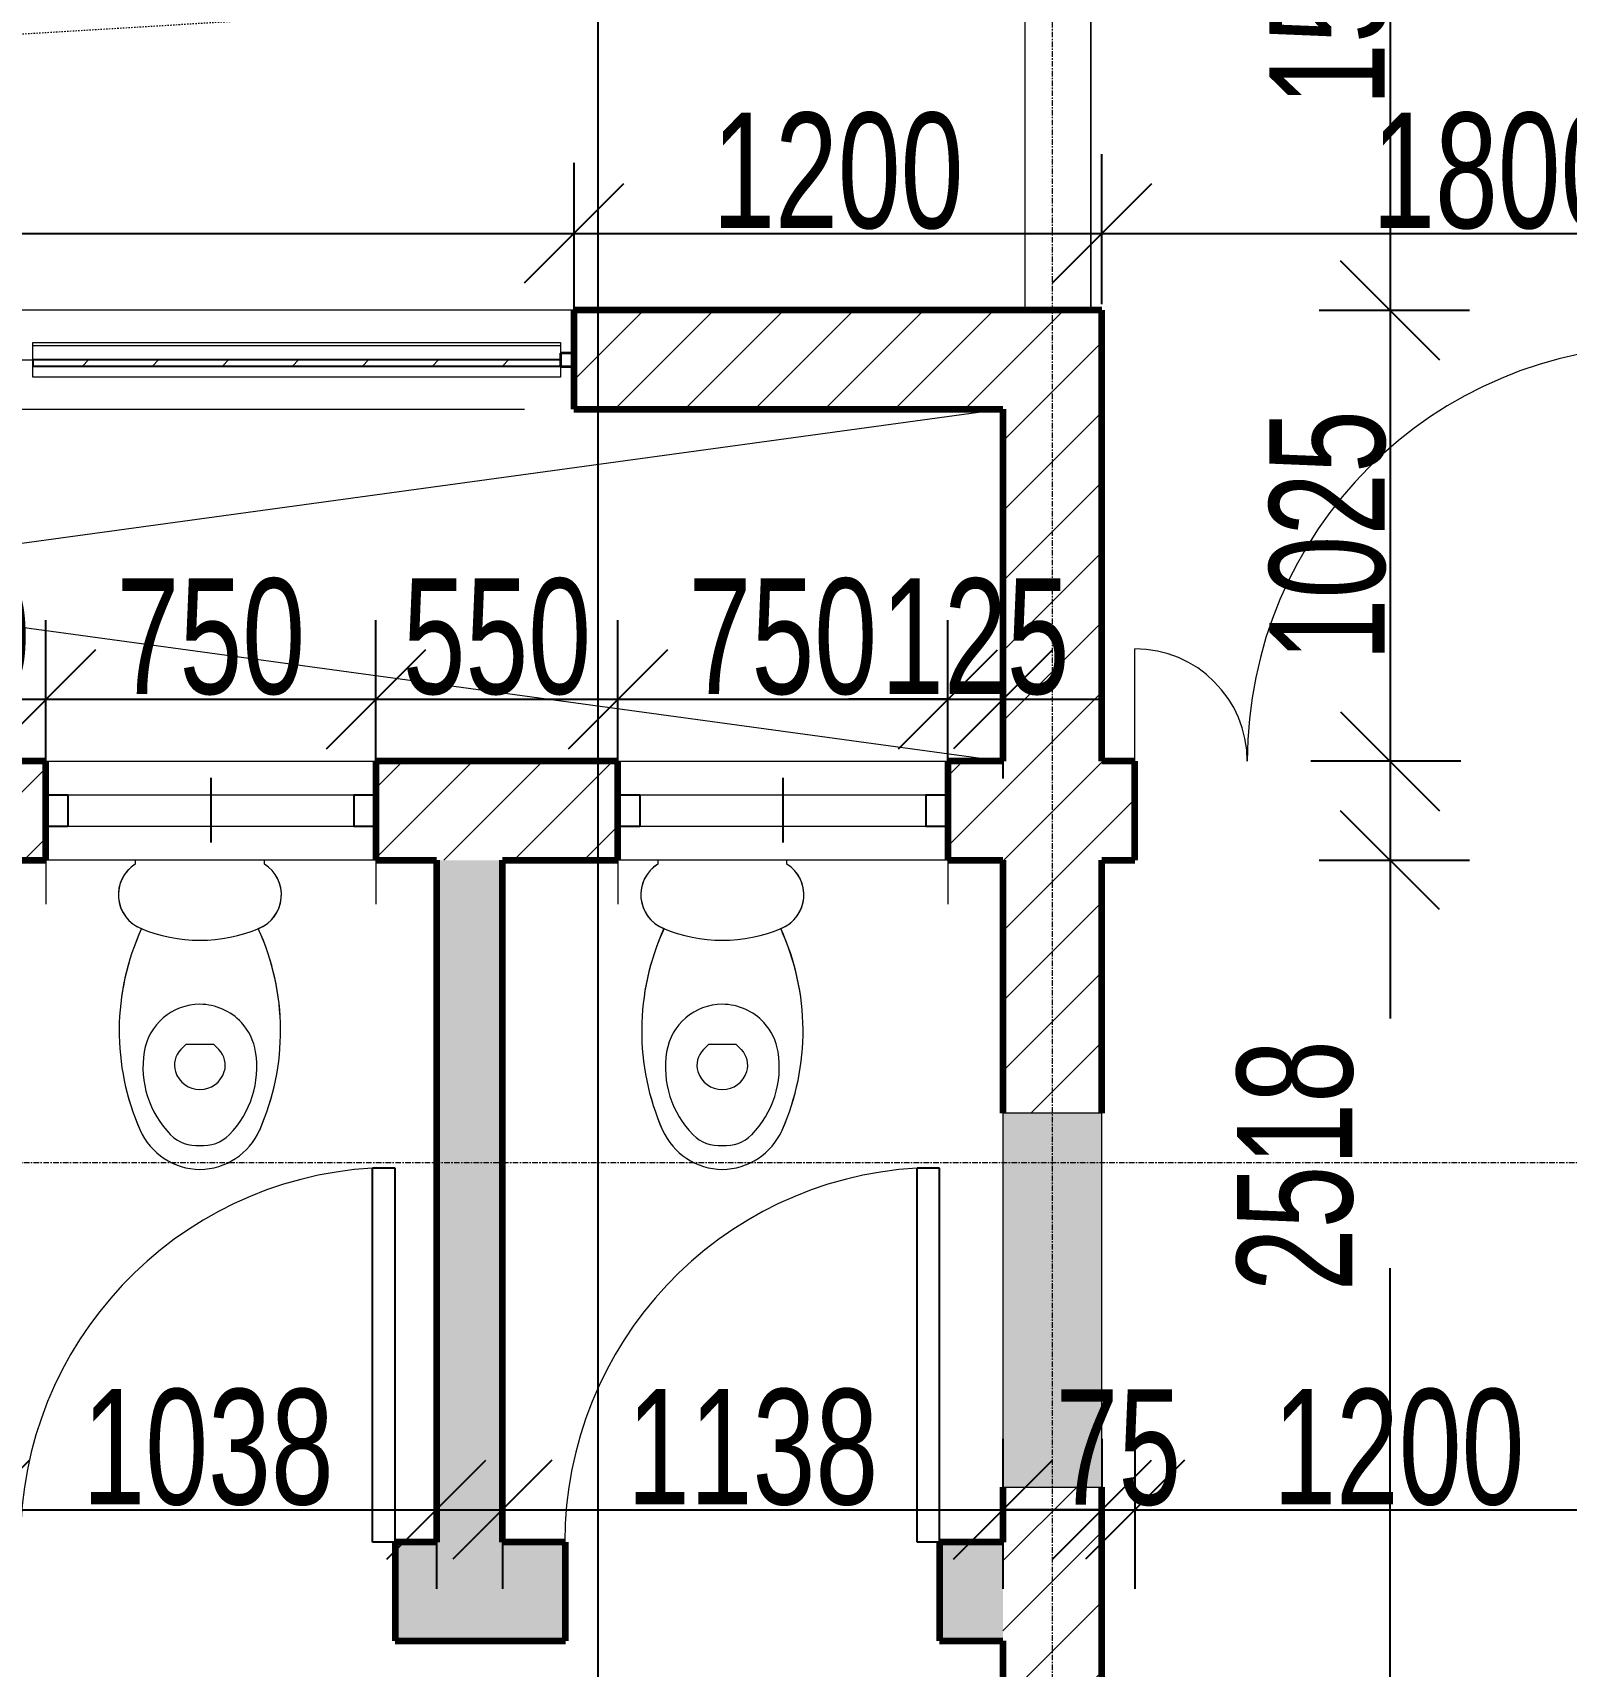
# Model space of a CAD drawing. Header units: millimetres. Extents: x -35190 to 411743, y -233114 to 23872.
# Drawn here: x 259071 to 262557, y 3698 to 7412 of the extents above; entities that cross this region are included whole.
import ezdxf

# ---------------------------------------------------------------- set-up
doc = ezdxf.new("R2010")
doc.units = ezdxf.units.MM
doc.linetypes.add('Dash', pattern=[6.35, 3.175, -3.175])
doc.linetypes.add('Grid Line', pattern=[22.225, 12.7, -3.175, 3.175, -3.175])
for name, color, linetype, lineweight in [('A-ANNO-DIMS', 211, 'Continuous', 9), ('A-DETL-GENF', 92, 'Continuous', 18), ('A-DETL-HDLN', 90, 'Dash', 18), ('A-DETL-THIN', 151, 'Continuous', 18), ('A-DOOR', 31, 'Continuous', 18), ('A-GLAZ', 151, 'Continuous', 18), ('A-GLAZ-CURT', 52, 'Continuous', 18), ('A-GLAZ-CWMG', 51, 'Continuous', 18), ('A-WALL', 113, 'Continuous', 18), ('A-WALL-PATT', 111, 'Continuous', 18), ('P-SANR-FIXT', 6, 'Continuous', 18), ('Q-CASE', 31, 'Continuous', 18), ('S-GRID', 1, 'Continuous', 9)]:
    doc.layers.add(name, color=color, linetype=linetype, lineweight=lineweight)
doc.styles.add('Arial_8', font='arial.ttf', dxfattribs={"width": 0.7, "height": 262.5})
doc.dimstyles.new('small_3_5mm', dxfattribs={"dimscale": 304.8, "dimtxt": 267.818092, "dimasz": 0.738189, "dimexe": 0.590551, "dimexo": 0.0625, "dimgap": 0.024606, "dimtad": 1, "dimdec": 0, "dimzin": 0, "dimdsep": 46, "dimtxsty": 'Arial_8', "dimblk1": 'OBLIQUE', "dimblk2": 'OBLIQUE', "dimsah": 1, "dimcen": 0.09, "dimdle": 0.590551, "dimazin": 0, "dimtfac": 1, "dimtdec": 4, "dimtix": 1, "dimtmove": 0, "dimatfit": 3, "dimfxl": 0.590551, "dimfxlon": 1, "dimtvp": 1, "dimtolj": 1, "dimtzin": 0, "dimarcsym": 2})
doc.dimstyles.new('small_3_5mm_1', dxfattribs={"dimscale": 304.8, "dimtxt": 267.818092, "dimasz": 0.738189, "dimexe": 0.590551, "dimexo": 0.0625, "dimgap": 0.024606, "dimtad": 1, "dimdec": 0, "dimzin": 0, "dimdsep": 46, "dimtxsty": 'Arial_8', "dimblk1": 'OBLIQUE', "dimblk2": 'OBLIQUE', "dimsah": 1, "dimcen": 0.09, "dimdle": 0.590551, "dimazin": 0, "dimtfac": 1, "dimtdec": 4, "dimtix": 1, "dimtmove": 1, "dimatfit": 3, "dimfxl": 0.590551, "dimfxlon": 1, "dimtvp": 1, "dimtolj": 1, "dimtzin": 0, "dimarcsym": 2})
pattern_1 = [(45, (247326.97, -1578.69), (-79.5495, 79.5495), [])]

# ---------------------------------------------------------------- blocks, each defined once
blk = doc.blocks.new('Double - Offset 1 - 1200 x 2100mm Sgl Swing-501791-SECOND FLOOR')
at = {"layer": 'A-DOOR'}
for p, q in [((834, 112.5), (834, 1057)), ((-366, 112.5), (-366, 368))]:
    blk.add_line(p, q, dxfattribs=at)
for centre, radius, start, end in [((834, 112.5), 944.5, 90, 180), ((-366, 112.5), 255.5, 360, 90)]:
    blk.add_arc(centre, radius, start, end, dxfattribs=at)
blk = doc.blocks.new('Sliding - 2L - SL750 X 900-440830-SECOND FLOOR')
at = {"layer": 'A-GLAZ'}
for p, q in [((-48.8, 112.5), (-48.8, 212.5)), ((701.2, 112.5), (701.2, 212.5)), ((651.2, 35), (1.2, 35)), ((1.2, -35), (651.2, -35)), ((-48.8, -112.5), (-48.8, -192.5)), ((701.2, -112.5), (701.2, -212.5))]:
    blk.add_line(p, q, dxfattribs=at)
at = {"layer": 'A-GLAZ', "lineweight": 25}
for p, q in [((326.2, -75), (326.2, 72.5)), ((1.2, 35), (-48.8, 35)), ((1.2, -35), (1.2, 35)), ((701.2, 35), (651.2, 35)), ((651.2, -35), (651.2, 35)), ((-48.8, -35), (1.2, -35)), ((651.2, -35), (701.2, -35))]:
    blk.add_line(p, q, dxfattribs=at)
blk = doc.blocks.new('M_Single-Flush - 850 x 2100mm-428653-SECOND FLOOR')
at = {"layer": 'A-DOOR', "lineweight": 25}
for p, q in [((374, 112.5), (374, 962.7)), ((425, 962.7), (374, 962.7)), ((425, 112.5), (425, 962.7)), ((425, 112.5), (374, 112.5))]:
    blk.add_line(p, q, dxfattribs=at)
at = {"layer": 'A-DOOR'}
blk.add_arc((425, 112.5), 851.7, 93.433, 180, dxfattribs=at)
blk = doc.blocks.new('WC Dis w Cistern _7_ - 540 x 360mm-515151-SECOND FLOOR')
at = {"layer": 'P-SANR-FIXT'}
for p, q in [((-146.9, 0), (-146.9, -8.9)), ((-146.9, 0), (-146.9, -8.9)), ((146.9, -8.9), (146.9, 0)), ((146.9, -8.9), (146.9, 0)), ((-43.1, -430.6), (-30.8, -418.2)), ((-30.8, -418.2), (30.8, -418.2)), ((30.8, -418.2), (43.1, -430.6))]:
    blk.add_line(p, q, dxfattribs=at)
for centre, radius, start, end in [((-102.8, -78.7), 82.5, 122.2745, 248.8192), ((-102.8, -78.7), 82.5, 122.2745, 246.8782), ((102.8, -78.7), 82.5, 291.1808, 57.7255), ((102.8, -78.7), 82.5, 293.1218, 57.7255), ((375, -388.2), 558.4, 155.3545, 203.7969), ((375, -388.2), 558.4, 155.3903, 203.7969), ((0, 162.1), 344.3, 246.8782, 293.1218), ((-375, -388.2), 558.4, 336.2031, 24.6455), ((-375, -388.2), 558.4, 336.2031, 24.6097), ((0, -455.9), 128.2, 89.9985, 170.9061), ((0, -455.9), 128.2, 42.4453, 90.0015), ((0, -455.9), 128.2, 9.0939, 42.4453), ((90.5, -470.4), 219.9, 170.9061, 224.3974), ((-7.8, -465.9), 50, 135, 197.1865), ((7.8, -465.9), 50, 342.8171, 45), ((-90.5, -470.4), 219.9, 315.6026, 9.0939), ((0, -463.5), 58.1, 197.1865, 342.8171), ((1.4, -553), 150, 203.7969, 269.4689), ((1.4, -553), 150, 203.7969, 269.4689), ((-8.3, -567.1), 81.6, 224.3974, 275.8355), ((-1.4, -553), 150, 270.5311, 336.2031), ((-1.4, -553), 150, 270.5311, 336.2031), ((8.3, -567.1), 81.6, 264.1645, 315.6026)]:
    blk.add_arc(centre, radius, start, end, dxfattribs=at)
blk = doc.blocks.new('Casework 2 - Casework 2-644764-SECOND FLOOR')
at = {"layer": 'Q-CASE'}
for p, q in [((13998.9, 10009.7), (13998.9, 8359.7)), ((14148.9, 8359.7), (14148.9, 9859.7))]:
    blk.add_line(p, q, dxfattribs=at)
blk = doc.blocks.new('grill panel - grill panel-704256-SECOND FLOOR')
at = {"layer": 'A-GLAZ-CURT'}
for p, q in [((600, 0.4), (600, -32.3)), ((-600, -32.3), (-600, -15)), ((-600, -39.4), (-600, -32.3)), ((600, -32.3), (-600, -32.3)), ((600, -32.3), (600, -39.4)), ((600, -39.4), (-600, -39.4))]:
    blk.add_line(p, q, dxfattribs=at)
blk = doc.blocks.new('grill panel - grill panel-V30-SECOND FLOOR')
at = {"layer": 'A-GLAZ-CURT'}
h = blk.add_hatch(dxfattribs=at)
h.set_pattern_fill('FP_16', color=256, style=0, pattern_type=2)
h.set_pattern_definition([(225, (12343.9, 8247.18), (79.5495, -79.5495), [])])
h.paths.add_polyline_path([(-600, 14.6), (-600, 0.4), (600, 0.4), (600, 14.6), (-534.3, 14.6)])
for p, q in [((-600, 15), (-600, 39.4)), ((-600, 39.4), (600, 39.4)), ((600, 39.4), (600, 14.6))]:
    blk.add_line(p, q, dxfattribs=at)
at = {"layer": 'A-GLAZ-CURT', "lineweight": 25}
for p, q in [((-600, 14.6), (-600, 0.4)), ((600, 14.6), (-600, 14.6)), ((-600, 0.4), (600, 0.4)), ((600, 0.4), (600, 14.6))]:
    blk.add_line(p, q, dxfattribs=at)
blk = doc.blocks.new('Rectangular Mullion - 30mm Square-695045-SECOND FLOOR')
at = {"layer": 'A-GLAZ-CWMG', "lineweight": 35}
for p, q in [((0, 15), (-30, 15)), ((-30, 15), (-30, -14.6)), ((0, -15), (0, 15)), ((-30, -15), (0, -15))]:
    blk.add_line(p, q, dxfattribs=at)
blk = doc.blocks.new('_Oblique')
at = {"color": 0, "linetype": 'ByBlock', "lineweight": -2}
blk.add_line((-0.5, -0.5), (0.5, 0.5), dxfattribs=at)
blk = doc.blocks.new('*D5176')
at = {"layer": 'A-ANNO-DIMS', "color": 0, "lineweight": -2, "transparency": 16777216}
for p, q in [((258950.9, 4215.2), (258950.9, 3874.2)), ((259988.4, 4215.2), (259988.4, 3874.2)), ((258770.9, 4054.2), (260168.4, 4054.2))]:
    blk.add_line(p, q, dxfattribs=at)
at = {"layer": 'Defpoints', "color": 0, "transparency": 16777216}
for p in [(258950.9, 4234.2), (259988.4, 4234.2), (259988.4, 4054.2)]:
    blk.add_point(p, dxfattribs=at)
at = {"layer": 'A-ANNO-DIMS', "color": 0, "lineweight": -2, "transparency": 16777216, "xscale": 224.9999999999999, "yscale": 224.9999999999999, "zscale": 224.9999999999999, "rotation": 180}
blk.add_blockref('_Oblique', (258950.9, 4054.2), dxfattribs=at)
at = {"layer": 'A-ANNO-DIMS', "color": 0, "lineweight": -2, "transparency": 16777216, "xscale": 224.9999999999999, "yscale": 224.9999999999999, "zscale": 224.9999999999999}
blk.add_blockref('_Oblique', (259988.4, 4054.2), dxfattribs=at)
at = {"layer": 'A-ANNO-DIMS', "color": 0, "transparency": 16777216, "insert": (259469.6, 4195.8), "char_height": 262.5, "width": 672.429, "attachment_point": 5, "style": 'Arial_8'}
blk.add_mtext('\\A1;1038', dxfattribs=at)
blk = doc.blocks.new('*D5177')
at = {"layer": 'A-ANNO-DIMS', "color": 0, "lineweight": -2, "transparency": 16777216}
for p, q in [((260138.4, 4215.2), (260138.4, 3874.2)), ((261275.9, 4215.2), (261275.9, 3874.2)), ((259958.4, 4054.2), (261455.9, 4054.2))]:
    blk.add_line(p, q, dxfattribs=at)
at = {"layer": 'Defpoints', "color": 0, "transparency": 16777216}
for p in [(260138.4, 4234.2), (261275.9, 4234.2), (261275.9, 4054.2)]:
    blk.add_point(p, dxfattribs=at)
at = {"layer": 'A-ANNO-DIMS', "color": 0, "lineweight": -2, "transparency": 16777216, "xscale": 224.9999999999999, "yscale": 224.9999999999999, "zscale": 224.9999999999999, "rotation": 180}
blk.add_blockref('_Oblique', (260138.4, 4054.2), dxfattribs=at)
at = {"layer": 'A-ANNO-DIMS', "color": 0, "lineweight": -2, "transparency": 16777216, "xscale": 224.9999999999999, "yscale": 224.9999999999999, "zscale": 224.9999999999999}
blk.add_blockref('_Oblique', (261275.9, 4054.2), dxfattribs=at)
at = {"layer": 'A-ANNO-DIMS', "color": 0, "transparency": 16777216, "insert": (260707.1, 4195.8), "char_height": 262.5, "width": 672.429, "attachment_point": 5, "style": 'Arial_8'}
blk.add_mtext('\\A1;1138', dxfattribs=at)
blk = doc.blocks.new('*D5178')
at = {"layer": 'A-ANNO-DIMS', "color": 0, "lineweight": -2, "transparency": 16777216}
for p, q in [((261500.9, 4215.2), (261500.9, 3874.2)), ((261575.9, 4215.2), (261575.9, 3874.2)), ((261500.9, 4054.2), (261275.9, 4054.2)), ((261500.9, 4054.2), (261575.9, 4054.2)), ((261575.9, 4054.2), (261800.9, 4054.2))]:
    blk.add_line(p, q, dxfattribs=at)
at = {"layer": 'Defpoints', "color": 0, "transparency": 16777216}
for p in [(261500.9, 4234.2), (261575.9, 4234.2), (261575.9, 4054.2)]:
    blk.add_point(p, dxfattribs=at)
at = {"layer": 'A-ANNO-DIMS', "color": 0, "lineweight": -2, "transparency": 16777216, "xscale": 224.9999999999999, "yscale": 224.9999999999999, "zscale": 224.9999999999999}
blk.add_blockref('_Oblique', (261500.9, 4054.2), dxfattribs=at)
at = {"layer": 'A-ANNO-DIMS', "color": 0, "lineweight": -2, "transparency": 16777216, "xscale": 224.9999999999999, "yscale": 224.9999999999999, "zscale": 224.9999999999999, "rotation": 180}
blk.add_blockref('_Oblique', (261575.9, 4054.2), dxfattribs=at)
at = {"layer": 'A-ANNO-DIMS', "color": 0, "transparency": 16777216, "insert": (261538.4, 4195.2), "char_height": 262.5, "width": 336.215, "attachment_point": 5, "style": 'Arial_8'}
blk.add_mtext('\\A1;75', dxfattribs=at)
blk = doc.blocks.new('*D5179')
at = {"layer": 'A-ANNO-DIMS', "color": 0, "lineweight": -2, "transparency": 16777216}
for p, q in [((261575.9, 4215.2), (261575.9, 3874.2)), ((262775.9, 4215.2), (262775.9, 3874.2)), ((261395.9, 4054.2), (262955.9, 4054.2))]:
    blk.add_line(p, q, dxfattribs=at)
at = {"layer": 'Defpoints', "color": 0, "transparency": 16777216}
for p in [(261575.9, 4234.2), (262775.9, 4234.2), (262775.9, 4054.2)]:
    blk.add_point(p, dxfattribs=at)
at = {"layer": 'A-ANNO-DIMS', "color": 0, "lineweight": -2, "transparency": 16777216, "xscale": 224.9999999999999, "yscale": 224.9999999999999, "zscale": 224.9999999999999, "rotation": 180}
blk.add_blockref('_Oblique', (261575.9, 4054.2), dxfattribs=at)
at = {"layer": 'A-ANNO-DIMS', "color": 0, "lineweight": -2, "transparency": 16777216, "xscale": 224.9999999999999, "yscale": 224.9999999999999, "zscale": 224.9999999999999}
blk.add_blockref('_Oblique', (262775.9, 4054.2), dxfattribs=at)
at = {"layer": 'A-ANNO-DIMS', "color": 0, "transparency": 16777216, "insert": (262175.9, 4195.7), "char_height": 262.5, "width": 672.429, "attachment_point": 5, "style": 'Arial_8'}
blk.add_mtext('\\A1;1200', dxfattribs=at)
blk = doc.blocks.new('*D5339')
at = {"layer": 'A-ANNO-DIMS', "color": 0, "lineweight": -2, "transparency": 16777216}
for p, q in [((258600.9, 5735.8), (258600.9, 6076.7)), ((259100.9, 5735.8), (259100.9, 6076.7)), ((258420.9, 5896.7), (259280.9, 5896.7))]:
    blk.add_line(p, q, dxfattribs=at)
at = {"layer": 'Defpoints', "color": 0, "transparency": 16777216}
for p in [(259100.9, 5896.7), (258600.9, 5716.7), (259100.9, 5716.7)]:
    blk.add_point(p, dxfattribs=at)
at = {"layer": 'A-ANNO-DIMS', "color": 0, "lineweight": -2, "transparency": 16777216, "xscale": 224.9999999999999, "yscale": 224.9999999999999, "zscale": 224.9999999999999, "rotation": 180}
blk.add_blockref('_Oblique', (258600.9, 5896.7), dxfattribs=at)
at = {"layer": 'A-ANNO-DIMS', "color": 0, "lineweight": -2, "transparency": 16777216, "xscale": 224.9999999999999, "yscale": 224.9999999999999, "zscale": 224.9999999999999}
blk.add_blockref('_Oblique', (259100.9, 5896.7), dxfattribs=at)
at = {"layer": 'A-ANNO-DIMS', "color": 0, "transparency": 16777216, "insert": (258850.9, 6038.3), "char_height": 262.5, "width": 504.322, "attachment_point": 5, "style": 'Arial_8'}
blk.add_mtext('\\A1;500', dxfattribs=at)
blk = doc.blocks.new('*D5340')
at = {"layer": 'A-ANNO-DIMS', "color": 0, "lineweight": -2, "transparency": 16777216}
for p, q in [((259100.9, 5735.8), (259100.9, 6076.7)), ((259850.9, 5735.8), (259850.9, 6076.7)), ((258920.9, 5896.7), (260030.9, 5896.7))]:
    blk.add_line(p, q, dxfattribs=at)
at = {"layer": 'Defpoints', "color": 0, "transparency": 16777216}
for p in [(259850.9, 5896.7), (259100.9, 5716.7), (259850.9, 5716.7)]:
    blk.add_point(p, dxfattribs=at)
at = {"layer": 'A-ANNO-DIMS', "color": 0, "lineweight": -2, "transparency": 16777216, "xscale": 224.9999999999999, "yscale": 224.9999999999999, "zscale": 224.9999999999999, "rotation": 180}
blk.add_blockref('_Oblique', (259100.9, 5896.7), dxfattribs=at)
at = {"layer": 'A-ANNO-DIMS', "color": 0, "lineweight": -2, "transparency": 16777216, "xscale": 224.9999999999999, "yscale": 224.9999999999999, "zscale": 224.9999999999999}
blk.add_blockref('_Oblique', (259850.9, 5896.7), dxfattribs=at)
at = {"layer": 'A-ANNO-DIMS', "color": 0, "transparency": 16777216, "insert": (259475.9, 6038.3), "char_height": 262.5, "width": 504.322, "attachment_point": 5, "style": 'Arial_8'}
blk.add_mtext('\\A1;750', dxfattribs=at)
blk = doc.blocks.new('*D5341')
at = {"layer": 'A-ANNO-DIMS', "color": 0, "lineweight": -2, "transparency": 16777216}
for p, q in [((259850.9, 5735.8), (259850.9, 6076.7)), ((260400.9, 5735.8), (260400.9, 6076.7)), ((259670.9, 5896.7), (260580.9, 5896.7))]:
    blk.add_line(p, q, dxfattribs=at)
at = {"layer": 'Defpoints', "color": 0, "transparency": 16777216}
for p in [(260400.9, 5896.7), (259850.9, 5716.7), (260400.9, 5716.7)]:
    blk.add_point(p, dxfattribs=at)
at = {"layer": 'A-ANNO-DIMS', "color": 0, "lineweight": -2, "transparency": 16777216, "xscale": 224.9999999999999, "yscale": 224.9999999999999, "zscale": 224.9999999999999, "rotation": 180}
blk.add_blockref('_Oblique', (259850.9, 5896.7), dxfattribs=at)
at = {"layer": 'A-ANNO-DIMS', "color": 0, "lineweight": -2, "transparency": 16777216, "xscale": 224.9999999999999, "yscale": 224.9999999999999, "zscale": 224.9999999999999}
blk.add_blockref('_Oblique', (260400.9, 5896.7), dxfattribs=at)
at = {"layer": 'A-ANNO-DIMS', "color": 0, "transparency": 16777216, "insert": (260125.9, 6038.3), "char_height": 262.5, "width": 504.322, "attachment_point": 5, "style": 'Arial_8'}
blk.add_mtext('\\A1;550', dxfattribs=at)
blk = doc.blocks.new('*D5342')
at = {"layer": 'A-ANNO-DIMS', "color": 0, "lineweight": -2, "transparency": 16777216}
for p, q in [((260400.9, 5735.8), (260400.9, 6076.7)), ((261150.9, 5735.8), (261150.9, 6076.7)), ((260220.9, 5896.7), (261330.9, 5896.7))]:
    blk.add_line(p, q, dxfattribs=at)
at = {"layer": 'Defpoints', "color": 0, "transparency": 16777216}
for p in [(261150.9, 5896.7), (260400.9, 5716.7), (261150.9, 5716.7)]:
    blk.add_point(p, dxfattribs=at)
at = {"layer": 'A-ANNO-DIMS', "color": 0, "lineweight": -2, "transparency": 16777216, "xscale": 224.9999999999999, "yscale": 224.9999999999999, "zscale": 224.9999999999999, "rotation": 180}
blk.add_blockref('_Oblique', (260400.9, 5896.7), dxfattribs=at)
at = {"layer": 'A-ANNO-DIMS', "color": 0, "lineweight": -2, "transparency": 16777216, "xscale": 224.9999999999999, "yscale": 224.9999999999999, "zscale": 224.9999999999999}
blk.add_blockref('_Oblique', (261150.9, 5896.7), dxfattribs=at)
at = {"layer": 'A-ANNO-DIMS', "color": 0, "transparency": 16777216, "insert": (260775.9, 6038.3), "char_height": 262.5, "width": 504.322, "attachment_point": 5, "style": 'Arial_8'}
blk.add_mtext('\\A1;750', dxfattribs=at)
blk = doc.blocks.new('*D5343')
at = {"layer": 'A-ANNO-DIMS', "color": 0, "lineweight": -2, "transparency": 16777216}
for p, q in [((261150.9, 5735.8), (261150.9, 6076.7)), ((261275.9, 6057.7), (261275.9, 5716.7)), ((261150.9, 5896.7), (260925.9, 5896.7)), ((261150.9, 5896.7), (261275.9, 5896.7)), ((261275.9, 5896.7), (261500.9, 5896.7))]:
    blk.add_line(p, q, dxfattribs=at)
at = {"layer": 'Defpoints', "color": 0, "transparency": 16777216}
for p in [(261275.9, 6076.7), (261275.9, 5896.7), (261150.9, 5716.7)]:
    blk.add_point(p, dxfattribs=at)
at = {"layer": 'A-ANNO-DIMS', "color": 0, "lineweight": -2, "transparency": 16777216, "xscale": 224.9999999999999, "yscale": 224.9999999999999, "zscale": 224.9999999999999}
blk.add_blockref('_Oblique', (261150.9, 5896.7), dxfattribs=at)
at = {"layer": 'A-ANNO-DIMS', "color": 0, "lineweight": -2, "transparency": 16777216, "xscale": 224.9999999999999, "yscale": 224.9999999999999, "zscale": 224.9999999999999, "rotation": 180}
blk.add_blockref('_Oblique', (261275.9, 5896.7), dxfattribs=at)
at = {"layer": 'A-ANNO-DIMS', "color": 0, "transparency": 16777216, "insert": (261213.4, 6038.3), "char_height": 262.5, "width": 504.322, "attachment_point": 5, "style": 'Arial_8'}
blk.add_mtext('\\A1;125', dxfattribs=at)
blk = doc.blocks.new('*D5367')
at = {"layer": 'A-ANNO-DIMS', "color": 0, "lineweight": -2, "transparency": 16777216}
for p, q in [((262156.2, 5711), (262156.2, 5170.8)), ((261995.2, 5531), (262336.2, 5531)), ((262156.2, 2833), (262156.2, 4603.6)), ((261995.2, 3013), (262336.2, 3013))]:
    blk.add_line(p, q, dxfattribs=at)
at = {"layer": 'Defpoints', "color": 0, "transparency": 16777216}
for p in [(261976.2, 5531), (262156.2, 5531), (261976.2, 3013)]:
    blk.add_point(p, dxfattribs=at)
at = {"layer": 'A-ANNO-DIMS', "color": 0, "lineweight": -2, "transparency": 16777216, "xscale": 224.9999999999999, "yscale": 224.9999999999999, "zscale": 224.9999999999999}
for p, rotation in [((262156.2, 5531), 90), ((262156.2, 3013), 270)]:
    blk.add_blockref('_Oblique', p, dxfattribs=dict(at, rotation=rotation))
at = {"layer": 'A-ANNO-DIMS', "color": 0, "transparency": 16777216, "insert": (261807.9, 4551), "char_height": 262.5, "width": 672.429, "attachment_point": 1, "rotation": 90, "line_spacing_factor": 0.941778, "style": 'Arial_8'}
blk.add_mtext('\\A1;2518', dxfattribs=at)
blk = doc.blocks.new('*D5368')
at = {"layer": 'A-ANNO-DIMS', "color": 0, "lineweight": -2, "transparency": 16777216}
for p, q in [((262156.2, 8461), (262156.2, 6601)), ((262317.1, 8281), (261976.2, 8281)), ((261995.2, 6781), (262336.2, 6781))]:
    blk.add_line(p, q, dxfattribs=at)
at = {"layer": 'Defpoints', "color": 0, "transparency": 16777216}
for p in [(262336.2, 8281), (261976.2, 6781), (262156.2, 6781)]:
    blk.add_point(p, dxfattribs=at)
at = {"layer": 'A-ANNO-DIMS', "color": 0, "lineweight": -2, "transparency": 16777216, "xscale": 224.9999999999999, "yscale": 224.9999999999999, "zscale": 224.9999999999999}
for p, rotation in [((262156.2, 8281), 90), ((262156.2, 6781), 270)]:
    blk.add_blockref('_Oblique', p, dxfattribs=dict(at, rotation=rotation))
at = {"layer": 'A-ANNO-DIMS', "color": 0, "transparency": 16777216, "insert": (262014.7, 7531), "char_height": 262.5, "width": 672.429, "attachment_point": 5, "rotation": 90, "style": 'Arial_8'}
blk.add_mtext('\\A1;1500', dxfattribs=at)
blk = doc.blocks.new('*D5369')
at = {"layer": 'A-ANNO-DIMS', "color": 0, "lineweight": -2, "transparency": 16777216}
for p, q in [((262156.2, 6961), (262156.2, 5576)), ((261995.2, 6781), (262336.2, 6781)), ((262317.1, 5756), (261976.2, 5756))]:
    blk.add_line(p, q, dxfattribs=at)
at = {"layer": 'Defpoints', "color": 0, "transparency": 16777216}
for p in [(261976.2, 6781), (262156.2, 5756), (262336.2, 5756)]:
    blk.add_point(p, dxfattribs=at)
at = {"layer": 'A-ANNO-DIMS', "color": 0, "lineweight": -2, "transparency": 16777216, "xscale": 224.9999999999999, "yscale": 224.9999999999999, "zscale": 224.9999999999999}
for p, rotation in [((262156.2, 6781), 90), ((262156.2, 5756), 270)]:
    blk.add_blockref('_Oblique', p, dxfattribs=dict(at, rotation=rotation))
at = {"layer": 'A-ANNO-DIMS', "color": 0, "transparency": 16777216, "insert": (262014.7, 6268.5), "char_height": 262.5, "width": 672.429, "attachment_point": 5, "rotation": 90, "style": 'Arial_8'}
blk.add_mtext('\\A1;1025', dxfattribs=at)
blk = doc.blocks.new('*D5589')
at = {"layer": 'A-ANNO-DIMS', "color": 0, "lineweight": -2, "transparency": 16777216}
for p, q in [((256400.9, 7116.5), (256400.9, 6775.6)), ((260300.9, 7116.5), (260300.9, 6775.6)), ((256220.9, 6955.6), (260480.9, 6955.6))]:
    blk.add_line(p, q, dxfattribs=at)
at = {"layer": 'Defpoints', "color": 0, "transparency": 16777216}
for p in [(256400.9, 7135.6), (260300.9, 7135.6), (260300.9, 6955.6)]:
    blk.add_point(p, dxfattribs=at)
at = {"layer": 'A-ANNO-DIMS', "color": 0, "lineweight": -2, "transparency": 16777216, "xscale": 224.9999999999999, "yscale": 224.9999999999999, "zscale": 224.9999999999999, "rotation": 180}
blk.add_blockref('_Oblique', (256400.9, 6955.6), dxfattribs=at)
at = {"layer": 'A-ANNO-DIMS', "color": 0, "lineweight": -2, "transparency": 16777216, "xscale": 224.9999999999999, "yscale": 224.9999999999999, "zscale": 224.9999999999999}
blk.add_blockref('_Oblique', (260300.9, 6955.6), dxfattribs=at)
at = {"layer": 'A-ANNO-DIMS', "color": 0, "transparency": 16777216, "insert": (258350.9, 7097.2), "char_height": 262.5, "width": 672.429, "attachment_point": 5, "style": 'Arial_8'}
blk.add_mtext('\\A1;3900', dxfattribs=at)
blk = doc.blocks.new('*D5590')
at = {"layer": 'A-ANNO-DIMS', "color": 0, "lineweight": -2, "transparency": 16777216}
for p, q in [((261500.9, 6794.6), (261500.9, 7135.6)), ((260300.9, 7116.5), (260300.9, 6775.6)), ((260120.9, 6955.6), (261680.9, 6955.6))]:
    blk.add_line(p, q, dxfattribs=at)
at = {"layer": 'Defpoints', "color": 0, "transparency": 16777216}
for p in [(260300.9, 7135.6), (261500.9, 6955.6), (261500.9, 6775.6)]:
    blk.add_point(p, dxfattribs=at)
at = {"layer": 'A-ANNO-DIMS', "color": 0, "lineweight": -2, "transparency": 16777216, "xscale": 224.9999999999999, "yscale": 224.9999999999999, "zscale": 224.9999999999999, "rotation": 180}
blk.add_blockref('_Oblique', (260300.9, 6955.6), dxfattribs=at)
at = {"layer": 'A-ANNO-DIMS', "color": 0, "lineweight": -2, "transparency": 16777216, "xscale": 224.9999999999999, "yscale": 224.9999999999999, "zscale": 224.9999999999999}
blk.add_blockref('_Oblique', (261500.9, 6955.6), dxfattribs=at)
at = {"layer": 'A-ANNO-DIMS', "color": 0, "transparency": 16777216, "insert": (260900.9, 7097.1), "char_height": 262.5, "width": 672.429, "attachment_point": 5, "style": 'Arial_8'}
blk.add_mtext('\\A1;1200', dxfattribs=at)
blk = doc.blocks.new('*D5591')
at = {"layer": 'A-ANNO-DIMS', "color": 0, "lineweight": -2, "transparency": 16777216}
for p, q in [((261500.9, 6794.6), (261500.9, 7135.6)), ((263300.9, 6794.6), (263300.9, 7135.6)), ((261320.9, 6955.6), (263480.9, 6955.6))]:
    blk.add_line(p, q, dxfattribs=at)
at = {"layer": 'Defpoints', "color": 0, "transparency": 16777216}
for p in [(263300.9, 6955.6), (261500.9, 6775.6), (263300.9, 6775.6)]:
    blk.add_point(p, dxfattribs=at)
at = {"layer": 'A-ANNO-DIMS', "color": 0, "lineweight": -2, "transparency": 16777216, "xscale": 224.9999999999999, "yscale": 224.9999999999999, "zscale": 224.9999999999999, "rotation": 180}
blk.add_blockref('_Oblique', (261500.9, 6955.6), dxfattribs=at)
at = {"layer": 'A-ANNO-DIMS', "color": 0, "lineweight": -2, "transparency": 16777216, "xscale": 224.9999999999999, "yscale": 224.9999999999999, "zscale": 224.9999999999999}
blk.add_blockref('_Oblique', (263300.9, 6955.6), dxfattribs=at)
at = {"layer": 'A-ANNO-DIMS', "color": 0, "transparency": 16777216, "insert": (262400.9, 7097.1), "char_height": 262.5, "width": 672.429, "attachment_point": 5, "style": 'Arial_8'}
blk.add_mtext('\\A1;1800', dxfattribs=at)

msp = doc.modelspace()

# ---------------------------------------------------------------- hatches: boundary and pattern name
at = {"layer": 'A-DETL-GENF'}
h = msp.add_hatch(color=1, dxfattribs=at)
h.paths.add_polyline_path([(289253.2, -10444), (289675.9, -10444), (289675.9, -10219), (288775.9, -10219), (288775.9, -10444)])
h.paths.add_polyline_path([(236385.9, -10444), (236500.9, -10444), (236500.9, -10219), (235600.9, -10219), (235600.9, -10444), (235804.9, -10444)])
h.paths.add_polyline_path([(288450.7, -1794), (288450.7, -1569), (287250.7, -1569), (287250.7, -1794), (288091.2, -1794)])
h.paths.add_polyline_path([(238025.9, -1794), (238025.9, -1569), (236825.9, -1569), (236825.9, -1794), (236966.8, -1794)])
h.paths.add_polyline_path([(261275.9, 4106), (261500.9, 4106), (261500.9, 4956), (261275.9, 4956)])
at = {"layer": 'A-WALL-PATT'}
h = msp.add_hatch(dxfattribs=at)
h.set_pattern_fill('FP_1', color=256, style=0, pattern_type=2)
h.set_pattern_definition(pattern_1)
h.paths.add_polyline_path([(261275.9, 6556), (261275.9, 6781), (260300.9, 6781), (260300.9, 6556)])
h = msp.add_hatch(dxfattribs=at)
h.set_pattern_fill('FP_1', color=256, style=0, pattern_type=2)
h.set_pattern_definition(pattern_1)
h.paths.add_polyline_path([(261500.9, 5756), (261500.9, 6781), (261275.9, 6781), (261275.9, 5756), (261388.4, 5756)])
h = msp.add_hatch(dxfattribs=at)
h.set_pattern_fill('FP_1', color=256, style=0, pattern_type=2)
h.set_pattern_definition(pattern_1)
h.paths.add_polyline_path([(258600.9, 5531), (259100.9, 5531), (259100.9, 5756), (258600.9, 5756)])
h.paths.add_polyline_path([(257725.9, 5531), (257850.9, 5531), (257850.9, 5756), (257450.9, 5756), (257450.9, 5531), (257575.9, 5531)])
h.paths.add_polyline_path([(255200.9, 5531), (255550.9, 5531), (255550.9, 5756), (255200.9, 5756)])
h.paths.add_polyline_path([(256700.9, 5531), (256700.9, 5756), (256300.9, 5756), (256300.9, 5531), (256575.9, 5531)])
h.paths.add_polyline_path([(259988.4, 5531), (260400.9, 5531), (260400.9, 5756), (259850.9, 5756), (259850.9, 5531)])
h.paths.add_polyline_path([(261150.9, 5531), (261388.4, 5531), (261388.4, 5756), (261150.9, 5756)])
h = msp.add_hatch(dxfattribs=at)
h.set_pattern_fill('FP_1', color=256, style=0, pattern_type=2)
h.set_pattern_definition(pattern_1)
h.paths.add_polyline_path([(262775.9, 5531), (263650.9, 5531), (263650.9, 5756), (262775.9, 5756)])
h.paths.add_polyline_path([(264525.9, 5531), (264800.9, 5531), (264800.9, 5756), (264400.9, 5756), (264400.9, 5531)])
h.paths.add_polyline_path([(261388.4, 5531), (261575.9, 5531), (261575.9, 5756), (261388.4, 5756)])
h.paths.add_polyline_path([(265825.9, 5531), (265950.9, 5531), (265950.9, 5756), (265550.9, 5756), (265550.9, 5531), (265675.9, 5531)])
h.paths.add_polyline_path([(266825.9, 5531), (267231.9, 5531), (267231.9, 5756), (266700.9, 5756), (266700.9, 5531)])
h.paths.add_polyline_path([(267981.9, 5531), (268519.9, 5531), (268519.9, 5756), (267981.9, 5756)])
h.paths.add_polyline_path([(269375.9, 5531), (269375.9, 5756), (269269.9, 5756), (269269.9, 5531)])
msp.add_hatch(color=1, dxfattribs=at).paths.add_polyline_path([(260138.4, 3981), (260138.4, 5531), (259988.4, 5531), (259988.4, 3981)])
h = msp.add_hatch(dxfattribs=at)
h.set_pattern_fill('FP_1', color=256, style=0, pattern_type=2)
h.set_pattern_definition(pattern_1)
h.paths.add_polyline_path([(261277.6, -1569), (261500.9, -1569), (261500.9, -1568), (261275.9, -1568)])
h.paths.add_polyline_path([(261500.9, 1631), (261500.9, 2113), (261275.9, 2113), (261275.9, 1631)])
h.paths.add_polyline_path([(261500.9, 3013), (261500.9, 4106), (261275.9, 4106), (261275.9, 3013)])
h.paths.add_polyline_path([(261500.9, 4956), (261500.9, 5531), (261275.9, 5531), (261275.9, 4956), (261417.4, 4956)])
h = msp.add_hatch(color=1, dxfattribs=at)
h.paths.add_polyline_path([(255500.9, 3756), (255500.9, 3981), (255425.9, 3981), (255425.9, 3756)])
h.paths.add_polyline_path([(256350.9, 3756), (256650.9, 3756), (256650.9, 3981), (256350.9, 3981)])
h.paths.add_polyline_path([(257500.9, 3756), (257800.9, 3756), (257800.9, 3981), (257500.9, 3981)])
h.paths.add_polyline_path([(258650.9, 3756), (259044.6, 3756), (259044.6, 3981), (258650.9, 3981)])
h.paths.add_polyline_path([(259894.6, 3756), (260282.1, 3756), (260282.1, 3981), (259894.6, 3981)])
h.paths.add_polyline_path([(261275.9, 3756), (261275.9, 3981), (261132.1, 3981), (261132.1, 3756)])

# ---------------------------------------------------------------- linework, layer by layer
msp.add_line((260355.5, 23872.4), (260355.5, -29344))
at = {"layer": 'A-DETL-HDLN'}
msp.add_line((248550.9, 6781), (261475.9, 7554.8), dxfattribs=at)
at = {"layer": 'A-DETL-THIN'}
for p, q in [((261475.9, 8281), (261475.9, 6781)), ((261475.9, 6781), (247050.9, 6781)), ((256400.9, 6668.5), (260188.4, 6668.5)), ((255425.9, 6556), (261275.9, 5756)), ((261275.9, 6556), (255425.9, 5756)), ((256400.9, 6556), (260188.4, 6556)), ((261500.9, 4956), (261275.9, 4956)), ((261275.9, 4956), (261275.9, 4106)), ((261500.9, 4106), (261500.9, 4956)), ((261275.9, 4106), (261500.9, 4106))]:
    msp.add_line(p, q, dxfattribs=at)
at = {"layer": 'A-WALL', "lineweight": 140}
for p, q in [((261500.9, 6781), (260300.9, 6781)), ((260300.9, 6781), (260300.9, 6556)), ((261500.9, 5756), (261500.9, 6781)), ((260300.9, 6556), (261275.9, 6556)), ((261275.9, 6556), (261275.9, 5756)), ((259100.9, 5756), (258600.9, 5756)), ((259100.9, 5531), (259100.9, 5756)), ((260400.9, 5756), (259850.9, 5756)), ((259850.9, 5756), (259850.9, 5531)), ((260400.9, 5531), (260400.9, 5756)), ((261275.9, 5756), (261150.9, 5756)), ((261150.9, 5756), (261150.9, 5531)), ((261575.9, 5756), (261500.9, 5756)), ((261575.9, 5531), (261575.9, 5756)), ((258950.9, 5531), (259100.9, 5531)), ((259850.9, 5531), (259988.4, 5531)), ((260138.4, 5531), (260400.9, 5531)), ((261150.9, 5531), (261275.9, 5531)), ((261275.9, 5531), (261275.9, 4956)), ((261500.9, 4956), (261500.9, 5531)), ((261500.9, 5531), (261575.9, 5531)), ((261275.9, 4106), (261275.9, 3981)), ((261500.9, 3013), (261500.9, 4106)), ((259988.4, 3981), (259894.6, 3981)), ((259894.6, 3981), (259894.6, 3756)), ((260282.1, 3981), (260138.4, 3981)), ((260282.1, 3756), (260282.1, 3981)), ((261275.9, 3981), (261132.1, 3981)), ((261132.1, 3981), (261132.1, 3756)), ((259894.6, 3756), (260282.1, 3756)), ((261132.1, 3756), (261275.9, 3756)), ((261275.9, 3756), (261275.9, 3013))]:
    msp.add_line(p, q, dxfattribs=at)
at = {"layer": 'A-WALL'}
for p, q in [((259100.9, 5756), (259850.9, 5756)), ((260400.9, 5756), (261150.9, 5756)), ((259850.9, 5531), (259100.9, 5531)), ((261150.9, 5531), (260400.9, 5531))]:
    msp.add_line(p, q, dxfattribs=at)
at = {"layer": 'A-WALL', "color": 250, "lineweight": 140}
for p, q in [((259988.4, 5531), (259988.4, 3981)), ((260138.4, 3981), (260138.4, 5531))]:
    msp.add_line(p, q, dxfattribs=at)
at = {"layer": 'S-GRID', "linetype": 'Grid Line'}
for p, q in [((261388.4, -24980.3), (261388.4, 17292.4)), ((231291.7, 4843.5), (294398.4, 4843.5))]:
    msp.add_line(p, q, dxfattribs=at)

# ---------------------------------------------------------------- block references
at = {"layer": 'A-DOOR'}
for name, p in [('Double - Offset 1 - 1200 x 2100mm Sgl Swing-501791-SECOND FLOOR', (261941.9, 5643.5)), ('M_Single-Flush - 850 x 2100mm-428653-SECOND FLOOR', (259469.6, 3868.5)), ('M_Single-Flush - 850 x 2100mm-428653-SECOND FLOOR', (260707.1, 3868.5))]:
    msp.add_blockref(name, p, dxfattribs=at)
at = {"layer": 'A-GLAZ', "rotation": 180}
for p in [(259802.1, 5643.5), (261102.1, 5643.5)]:
    msp.add_blockref('Sliding - 2L - SL750 X 900-440830-SECOND FLOOR', p, dxfattribs=at)
at = {"layer": 'A-GLAZ-CURT', "rotation": 180}
for name in ['grill panel - grill panel-704256-SECOND FLOOR', 'grill panel - grill panel-V30-SECOND FLOOR']:
    msp.add_blockref(name, (259670.9, 6668.5), dxfattribs=at)
at = {"layer": 'A-GLAZ-CWMG'}
msp.add_blockref('Rectangular Mullion - 30mm Square-695045-SECOND FLOOR', (260300.9, 6668.5), dxfattribs=at)
at = {"layer": 'P-SANR-FIXT'}
for p in [(259450.9, 5531), (260638.4, 5531)]:
    msp.add_blockref('WC Dis w Cistern _7_ - 540 x 360mm-515151-SECOND FLOOR', p, dxfattribs=at)
at = {"layer": 'Q-CASE'}
msp.add_blockref('Casework 2 - Casework 2-644764-SECOND FLOOR', (247327, -1578.7), dxfattribs=at)

# ---------------------------------------------------------------- dimensions: what is measured, and where the dimension line sits
at = {"layer": 'A-ANNO-DIMS'}
for base, p1, p2, override, picture, middle in [((262156.2, 6781), (262336.2, 8281), (261976.2, 6781), {"dimpost": '<>', "dimfxl": 1542.595216}, '*D5368', (262014.7, 7531)), ((262156.2, 5756), (261976.2, 6781), (262336.2, 5756), {"dimpost": '<>', "dimfxl": 1086.381609}, '*D5369', (262014.7, 6268.5))]:
    dim = msp.add_linear_dim(base=base, p1=p1, p2=p2, angle=90, dimstyle='small_3_5mm', override=override, dxfattribs=at)
    dim.commit()
    dim.dimension.update_dxf_attribs({"geometry": picture, "text_midpoint": middle})
for base, p1, p2, override, picture, middle in [((260300.9, 6955.6), (256400.9, 7135.6), (260300.9, 7135.6), {"dimpost": '<>', "dimfxl": 3900}, '*D5589', (258350.9, 7097.2)), ((261500.9, 6955.6), (260300.9, 7135.6), (261500.9, 6775.6), {"dimpost": '<>', "dimfxl": 1252.836781}, '*D5590', (260900.9, 7097.1)), ((263300.9, 6955.6), (261500.9, 6775.6), (263300.9, 6775.6), {"dimpost": '<>', "dimfxl": 1800}, '*D5591', (262400.9, 7097.1)), ((259100.9, 5896.7), (258600.9, 5716.7), (259100.9, 5716.7), {"dimpost": '<>', "dimfxl": 500}, '*D5339', (258850.9, 6038.3)), ((259850.9, 5896.7), (259100.9, 5716.7), (259850.9, 5716.7), {"dimpost": '<>', "dimfxl": 750}, '*D5340', (259475.9, 6038.3)), ((260400.9, 5896.7), (259850.9, 5716.7), (260400.9, 5716.7), {"dimpost": '<>', "dimfxl": 550}, '*D5341', (260125.9, 6038.3)), ((261150.9, 5896.7), (260400.9, 5716.7), (261150.9, 5716.7), {"dimpost": '<>', "dimfxl": 750}, '*D5342', (260775.9, 6038.3)), ((261275.9, 5896.7), (261150.9, 5716.7), (261275.9, 6076.7), {"dimpost": '<>', "dimfxl": 381.08398}, '*D5343', (261213.4, 6038.3)), ((259988.3786243, 4054.2109089), (258950.8786243, 4234.2109089), (259988.3786243, 4234.2109089), {"dimpost": '<>', "dimfxl": 1037.5}, '*D5176', (259469.6286243, 4195.8258475)), ((261275.8786243, 4054.2109089), (260138.3786243, 4234.2109089), (261275.8786243, 4234.2109089), {"dimpost": '<>', "dimfxl": 1137.5}, '*D5177', (260707.1286243, 4195.8258475)), ((261575.9, 4054.2), (261500.9, 4234.2), (261575.9, 4234.2), {"dimpost": '<>', "dimfxl": 75}, '*D5178', (261538.4, 4195.2)), ((262775.9, 4054.2), (261575.9, 4234.2), (262775.9, 4234.2), {"dimpost": '<>', "dimfxl": 1200}, '*D5179', (262175.9, 4195.7))]:
    dim = msp.add_linear_dim(base=base, p1=p1, p2=p2, dimstyle='small_3_5mm', override=override, dxfattribs=at)
    dim.commit()
    dim.dimension.update_dxf_attribs({"geometry": picture, "text_midpoint": middle})
dim = msp.add_linear_dim(base=(262156.2, 5531), p1=(261976.2, 3013), p2=(261976.2, 5531), angle=90, dimstyle='small_3_5mm_1', override={"dimpost": '<>', "dimfxl": 2518}, dxfattribs=at)
dim.commit()
dim.dimension.update_dxf_attribs({"geometry": '*D5367', "text_midpoint": (261982.9, 4887.2), "dimtype": 160, "text_rotation": 90})

doc.saveas('drawing.dxf')
